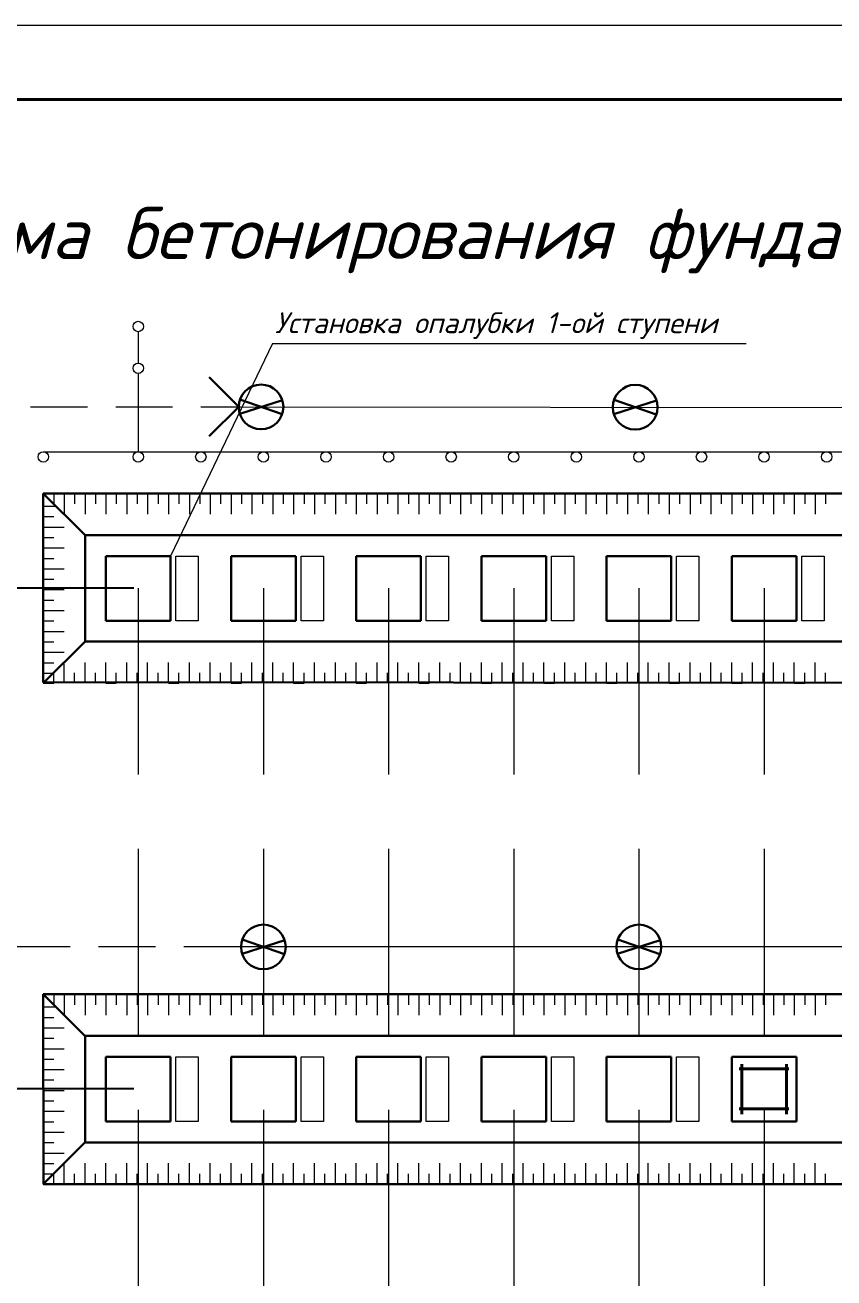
# Model space of a CAD drawing. Header units: millimetres. Extents: x 1422334 to 1587362, y 445536 to 446570.
# Drawn here: x 1585967.6 to 1586021.9, y 446485.7 to 446569.7 of the extents above; entities that cross this region are included whole.
import ezdxf

# ---------------------------------------------------------------- set-up
doc = ezdxf.new("R2010")
doc.units = ezdxf.units.MM
doc.header["$LTSCALE"] = 50
doc.linetypes.add('DASHED', pattern=[19.05, 12.7, -6.35])
doc.linetypes.add('GOST2.303 4', pattern=[7, 5, -2, 0])
doc.layers.get('0').update_dxf_attribs({"lineweight": 13})
for name, color, linetype, lineweight in [('fund transh', 7, 'Continuous', 30), ('Risunochki', 7, 'Continuous', 13), ('камаз', 7, 'Continuous', 13), ('Линии склона', 7, 'Continuous', 30), ('оси траншей размеры', 7, 'Continuous', 13), ('осноные линии', 7, 'Continuous', 13), ('Слой 0.13', 7, 'Continuous', 9)]:
    doc.layers.add(name, color=color, linetype=linetype, lineweight=lineweight)
doc.styles.get("Standard").update_dxf_attribs({"font": 'isocpeui.ttf'})
doc.dimstyles.new('200', dxfattribs={"dimtxt": 2.5, "dimasz": 2.5, "dimexe": 0.3445, "dimexo": 0.3, "dimtad": 1, "dimlfac": 500, "dimtxsty": 'Standard', "dimblk": 'OBLIQUE', "dimcen": 2.5, "dimadec": 0, "dimazin": 0, "dimtfac": 1, "dimtmove": 0, "dimatfit": 3, "dimfxl": 1, "dimarcsym": 0})

# ---------------------------------------------------------------- blocks, each defined once
blk = doc.blocks.new('_Oblique')
at = {"color": 0, "linetype": 'ByBlock', "lineweight": -2}
blk.add_line((-0.5, -0.5), (0.5, 0.5), dxfattribs=at)
blk = doc.blocks.new('*D2131')
at = {"layer": 'Defpoints', "color": 0, "ltscale": 10000, "transparency": 16777216}
for p in [(1585954.154, 446498.341), (1585975.196, 446498.341), (1585975.196, 446464.741)]:
    blk.add_point(p, dxfattribs=at)
at = {"layer": 'оси траншей размеры', "color": 0, "lineweight": -2, "ltscale": 10000, "transparency": 16777216}
for p, q in [((1585974.896, 446498.341), (1585953.81, 446498.341)), ((1585954.154, 446464.741), (1585954.154, 446498.341)), ((1585974.896, 446464.741), (1585953.81, 446464.741))]:
    blk.add_line(p, q, dxfattribs=at)
at = {"layer": 'оси траншей размеры', "color": 0, "lineweight": -2, "ltscale": 10000, "transparency": 16777216, "xscale": 2.5, "yscale": 2.5, "zscale": 2.5}
for p, rotation in [((1585954.154, 446498.341), 90), ((1585954.154, 446464.741), 270)]:
    blk.add_blockref('_Oblique', p, dxfattribs=dict(at, rotation=rotation))
at = {"layer": 'оси траншей размеры', "color": 0, "ltscale": 10000, "transparency": 16777216, "insert": (1585952.529, 446481.541), "char_height": 2, "attachment_point": 5, "rotation": 90}
blk.add_mtext('24000', dxfattribs=at)
blk = doc.blocks.new('*D2132')
at = {"layer": 'Defpoints', "color": 0, "ltscale": 10000, "transparency": 16777216}
for p in [(1585954.154, 446531.941), (1585975.196, 446531.941), (1585975.196, 446498.341)]:
    blk.add_point(p, dxfattribs=at)
at = {"layer": 'оси траншей размеры', "color": 0, "lineweight": -2, "ltscale": 10000, "transparency": 16777216}
for p, q in [((1585974.896, 446531.941), (1585953.81, 446531.941)), ((1585954.154, 446498.341), (1585954.154, 446531.941)), ((1585974.896, 446498.341), (1585953.81, 446498.341))]:
    blk.add_line(p, q, dxfattribs=at)
at = {"layer": 'оси траншей размеры', "color": 0, "lineweight": -2, "ltscale": 10000, "transparency": 16777216, "xscale": 2.5, "yscale": 2.5, "zscale": 2.5}
for p, rotation in [((1585954.154, 446531.941), 90), ((1585954.154, 446498.341), 270)]:
    blk.add_blockref('_Oblique', p, dxfattribs=dict(at, rotation=rotation))
at = {"layer": 'оси траншей размеры', "color": 0, "ltscale": 10000, "transparency": 16777216, "insert": (1585952.529, 446515.141), "char_height": 2, "attachment_point": 5, "rotation": 90}
blk.add_mtext('24000', dxfattribs=at)
blk = doc.blocks.new('*D2133')
at = {"layer": 'Defpoints', "color": 0, "ltscale": 10000, "transparency": 16777216}
for p in [(1585949.149, 446531.941), (1585975.196, 446531.941), (1585975.196, 446431.141)]:
    blk.add_point(p, dxfattribs=at)
at = {"layer": 'оси траншей размеры', "color": 0, "lineweight": -2, "ltscale": 10000, "transparency": 16777216}
for p, q in [((1585974.896, 446531.941), (1585948.805, 446531.941)), ((1585949.149, 446431.141), (1585949.149, 446531.941)), ((1585974.896, 446431.141), (1585948.805, 446431.141))]:
    blk.add_line(p, q, dxfattribs=at)
at = {"layer": 'оси траншей размеры', "color": 0, "lineweight": -2, "ltscale": 10000, "transparency": 16777216, "xscale": 2.5, "yscale": 2.5, "zscale": 2.5}
for p, rotation in [((1585949.149, 446531.941), 90), ((1585949.149, 446431.141), 270)]:
    blk.add_blockref('_Oblique', p, dxfattribs=dict(at, rotation=rotation))
at = {"layer": 'оси траншей размеры', "color": 0, "ltscale": 10000, "transparency": 16777216, "insert": (1585947.512, 446481.541), "char_height": 2, "attachment_point": 5, "rotation": 90}
blk.add_mtext('72000', dxfattribs=at)

msp = doc.modelspace()

# ---------------------------------------------------------------- linework, layer by layer
at = {"layer": 'fund transh', "ltscale": 10000}
for p, q in [((1585977.365612, 446534.088175, 8264.642599), (1585973.025612, 446534.088175, 8264.642599)), ((1585973.025612, 446534.088175, 8264.642599), (1585973.025612, 446529.748175, 8264.642599)), ((1585977.365612, 446529.748175, 8264.642599), (1585977.365612, 446534.088175, 8264.642599)), ((1585985.765612, 446534.088175, 8264.642599), (1585981.425612, 446534.088175, 8264.642599)), ((1585981.425612, 446534.088175, 8264.642599), (1585981.425612, 446529.748175, 8264.642599)), ((1585985.765612, 446529.748175, 8264.642599), (1585985.765612, 446534.088175, 8264.642599)), ((1585994.165612, 446534.088175, 8264.642599), (1585989.825612, 446534.088175, 8264.642599)), ((1585989.825612, 446534.088175, 8264.642599), (1585989.825612, 446529.748175, 8264.642599)), ((1585994.165612, 446529.748175, 8264.642599), (1585994.165612, 446534.088175, 8264.642599)), ((1586002.565612, 446534.088175, 8264.642599), (1585998.225612, 446534.088175, 8264.642599)), ((1585998.225612, 446534.088175, 8264.642599), (1585998.225612, 446529.748175, 8264.642599)), ((1586002.565612, 446529.748175, 8264.642599), (1586002.565612, 446534.088175, 8264.642599)), ((1586010.965612, 446534.088175, 8264.642599), (1586006.625612, 446534.088175, 8264.642599)), ((1586006.625612, 446534.088175, 8264.642599), (1586006.625612, 446529.748175, 8264.642599)), ((1586010.965612, 446529.748175, 8264.642599), (1586010.965612, 446534.088175, 8264.642599)), ((1586019.365612, 446534.088175, 8264.642599), (1586015.025612, 446534.088175, 8264.642599)), ((1586015.025612, 446534.088175, 8264.642599), (1586015.025612, 446529.748175, 8264.642599)), ((1586019.365612, 446529.748175, 8264.642599), (1586019.365612, 446534.088175, 8264.642599)), ((1585973.025612, 446529.748175, 8264.642599), (1585977.365612, 446529.748175, 8264.642599)), ((1585981.425612, 446529.748175, 8264.642599), (1585985.765612, 446529.748175, 8264.642599)), ((1585989.825612, 446529.748175, 8264.642599), (1585994.165612, 446529.748175, 8264.642599)), ((1585998.225612, 446529.748175, 8264.642599), (1586002.565612, 446529.748175, 8264.642599)), ((1586006.625612, 446529.748175, 8264.642599), (1586010.965612, 446529.748175, 8264.642599)), ((1586015.025612, 446529.748175, 8264.642599), (1586019.365612, 446529.748175, 8264.642599)), ((1585977.365612, 446500.488175, 8264.642599), (1585973.025612, 446500.488175, 8264.642599)), ((1585973.025612, 446500.488175, 8264.642599), (1585973.025612, 446496.148175, 8264.642599)), ((1585977.365612, 446496.148175, 8264.642599), (1585977.365612, 446500.488175, 8264.642599)), ((1585985.765612, 446500.488175, 8264.642599), (1585981.425612, 446500.488175, 8264.642599)), ((1585981.425612, 446500.488175, 8264.642599), (1585981.425612, 446496.148175, 8264.642599)), ((1585985.765612, 446496.148175, 8264.642599), (1585985.765612, 446500.488175, 8264.642599)), ((1585994.165612, 446500.488175, 8264.642599), (1585989.825612, 446500.488175, 8264.642599)), ((1585989.825612, 446500.488175, 8264.642599), (1585989.825612, 446496.148175, 8264.642599)), ((1585994.165612, 446496.148175, 8264.642599), (1585994.165612, 446500.488175, 8264.642599)), ((1586002.565612, 446500.488175, 8264.642599), (1585998.225612, 446500.488175, 8264.642599)), ((1585998.225612, 446500.488175, 8264.642599), (1585998.225612, 446496.148175, 8264.642599)), ((1586002.565612, 446496.148175, 8264.642599), (1586002.565612, 446500.488175, 8264.642599)), ((1586010.965612, 446500.488175, 8264.642599), (1586006.625612, 446500.488175, 8264.642599)), ((1586006.625612, 446500.488175, 8264.642599), (1586006.625612, 446496.148175, 8264.642599)), ((1586010.965612, 446496.148175, 8264.642599), (1586010.965612, 446500.488175, 8264.642599)), ((1586019.365612, 446500.488175, 8264.642599), (1586015.025612, 446500.488175, 8264.642599)), ((1586015.025612, 446500.488175, 8264.642599), (1586015.025612, 446496.148175, 8264.642599)), ((1586019.365612, 446496.148175, 8264.642599), (1586019.365612, 446500.488175, 8264.642599)), ((1585973.025612, 446496.148175, 8264.642599), (1585977.365612, 446496.148175, 8264.642599)), ((1585981.425612, 446496.148175, 8264.642599), (1585985.765612, 446496.148175, 8264.642599)), ((1585989.825612, 446496.148175, 8264.642599), (1585994.165612, 446496.148175, 8264.642599)), ((1585998.225612, 446496.148175, 8264.642599), (1586002.565612, 446496.148175, 8264.642599)), ((1586006.625612, 446496.148175, 8264.642599), (1586010.965612, 446496.148175, 8264.642599)), ((1586015.025612, 446496.148175, 8264.642599), (1586019.365612, 446496.148175, 8264.642599))]:
    msp.add_line(p, q, dxfattribs=at)
at = {"layer": 'fund transh', "lineweight": 40, "ltscale": 10000}
for p, q in [((1586018.865612, 446499.677957, 8264.642599), (1586015.525612, 446499.677957, 8264.642599)), ((1586015.693468, 446499.985983, 8264.642599), (1586015.693468, 446496.645983, 8264.642599)), ((1586018.697756, 446499.985983, 8264.642599), (1586018.697756, 446496.645983, 8264.642599)), ((1586018.865612, 446497.000118, 8264.642599), (1586015.525612, 446497.000118, 8264.642599))]:
    msp.add_line(p, q, dxfattribs=at)
at = {"layer": 'Risunochki', "linetype": 'DASHED', "ltscale": 0.006}
for p, q in [((1585962.262044, 446544.109715, 8264.642599), (1585982.048743, 446544.109715, 8264.642599)), ((1585982.06476, 446507.86123, 8264.642599), (1585962.262044, 446507.86123, 8264.642599))]:
    msp.add_line(p, q, dxfattribs=at)
at = {"layer": 'Risunochki', "ltscale": 10000}
for p, q in [((1585981.938076, 446544.094008, 8264.642599), (1586033.83884, 446544.052578, 8264.642599)), ((1585977.728057, 446534.088175, 8264.642599), (1585979.228057, 446534.088175, 8264.642599)), ((1585977.728057, 446529.748175, 8264.642599), (1585977.728057, 446534.088175, 8264.642599)), ((1585979.228057, 446534.088175, 8264.642599), (1585979.228057, 446529.748175, 8264.642599)), ((1585986.128057, 446534.088175, 8264.642599), (1585987.628057, 446534.088175, 8264.642599)), ((1585986.128057, 446529.748175, 8264.642599), (1585986.128057, 446534.088175, 8264.642599)), ((1585987.628057, 446534.088175, 8264.642599), (1585987.628057, 446529.748175, 8264.642599)), ((1585994.528057, 446534.088175, 8264.642599), (1585996.028057, 446534.088175, 8264.642599)), ((1585994.528057, 446529.748175, 8264.642599), (1585994.528057, 446534.088175, 8264.642599)), ((1585996.028057, 446534.088175, 8264.642599), (1585996.028057, 446529.748175, 8264.642599)), ((1586002.928057, 446534.088175, 8264.642599), (1586004.428057, 446534.088175, 8264.642599)), ((1586002.928057, 446529.748175, 8264.642599), (1586002.928057, 446534.088175, 8264.642599)), ((1586004.428057, 446534.088175, 8264.642599), (1586004.428057, 446529.748175, 8264.642599)), ((1586011.328057, 446534.088175, 8264.642599), (1586012.828057, 446534.088175, 8264.642599)), ((1586011.328057, 446529.748175, 8264.642599), (1586011.328057, 446534.088175, 8264.642599)), ((1586012.828057, 446534.088175, 8264.642599), (1586012.828057, 446529.748175, 8264.642599)), ((1586019.728057, 446534.088175, 8264.642599), (1586021.228057, 446534.088175, 8264.642599)), ((1586019.728057, 446529.748175, 8264.642599), (1586019.728057, 446534.088175, 8264.642599)), ((1586021.228057, 446534.088175, 8264.642599), (1586021.228057, 446529.748175, 8264.642599)), ((1585979.228057, 446529.748175, 8264.642599), (1585977.728057, 446529.748175, 8264.642599)), ((1585987.628057, 446529.748175, 8264.642599), (1585986.128057, 446529.748175, 8264.642599)), ((1585996.028057, 446529.748175, 8264.642599), (1585994.528057, 446529.748175, 8264.642599)), ((1586004.428057, 446529.748175, 8264.642599), (1586002.928057, 446529.748175, 8264.642599)), ((1586012.828057, 446529.748175, 8264.642599), (1586011.328057, 446529.748175, 8264.642599)), ((1586021.228057, 446529.748175, 8264.642599), (1586019.728057, 446529.748175, 8264.642599)), ((1586035.495612, 446507.86123, 8264.642599), (1585982.095612, 446507.86123, 8264.642599)), ((1585977.728057, 446500.488175, 8264.642599), (1585979.228057, 446500.488175, 8264.642599)), ((1585977.728057, 446496.148175, 8264.642599), (1585977.728057, 446500.488175, 8264.642599)), ((1585979.228057, 446500.488175, 8264.642599), (1585979.228057, 446496.148175, 8264.642599)), ((1585986.128057, 446500.488175, 8264.642599), (1585987.628057, 446500.488175, 8264.642599)), ((1585986.128057, 446496.148175, 8264.642599), (1585986.128057, 446500.488175, 8264.642599)), ((1585987.628057, 446500.488175, 8264.642599), (1585987.628057, 446496.148175, 8264.642599)), ((1585994.528057, 446500.488175, 8264.642599), (1585996.028057, 446500.488175, 8264.642599)), ((1585994.528057, 446496.148175, 8264.642599), (1585994.528057, 446500.488175, 8264.642599)), ((1585996.028057, 446500.488175, 8264.642599), (1585996.028057, 446496.148175, 8264.642599)), ((1586002.928057, 446500.488175, 8264.642599), (1586004.428057, 446500.488175, 8264.642599)), ((1586002.928057, 446496.148175, 8264.642599), (1586002.928057, 446500.488175, 8264.642599)), ((1586004.428057, 446500.488175, 8264.642599), (1586004.428057, 446496.148175, 8264.642599)), ((1586011.328057, 446500.488175, 8264.642599), (1586012.828057, 446500.488175, 8264.642599)), ((1586011.328057, 446496.148175, 8264.642599), (1586011.328057, 446500.488175, 8264.642599)), ((1586012.828057, 446500.488175, 8264.642599), (1586012.828057, 446496.148175, 8264.642599)), ((1585979.228057, 446496.148175, 8264.642599), (1585977.728057, 446496.148175, 8264.642599)), ((1585987.628057, 446496.148175, 8264.642599), (1585986.128057, 446496.148175, 8264.642599)), ((1585996.028057, 446496.148175, 8264.642599), (1585994.528057, 446496.148175, 8264.642599)), ((1586004.428057, 446496.148175, 8264.642599), (1586002.928057, 446496.148175, 8264.642599)), ((1586012.828057, 446496.148175, 8264.642599), (1586011.328057, 446496.148175, 8264.642599))]:
    msp.add_line(p, q, dxfattribs=at)
at = {"layer": 'Risunochki', "lineweight": 30, "ltscale": 10000}
for p, q in [((1585982.008939, 446543.637213, 8264.642599), (1585984.867212, 446544.548408, 8264.642599)), ((1585982.021994, 446544.587496, 8264.642599), (1585984.854157, 446543.598125, 8264.642599)), ((1586007.116499, 446543.617171, 8264.642599), (1586009.974772, 446544.528366, 8264.642599)), ((1586007.129554, 446544.567454, 8264.642599), (1586009.961717, 446543.578083, 8264.642599)), ((1585982.166476, 446507.405633, 8264.642599), (1585985.024749, 446508.316827, 8264.642599)), ((1585982.179531, 446508.355916, 8264.642599), (1585985.011693, 446507.366544, 8264.642599)), ((1586007.364691, 446507.405633, 8264.642599), (1586010.222964, 446508.316827, 8264.642599)), ((1586007.377747, 446508.355916, 8264.642599), (1586010.209909, 446507.366544, 8264.642599))]:
    msp.add_line(p, q, dxfattribs=at)
for centre in [(1585983.438075, 446544.092811, 8264.642599), (1586008.545636, 446544.072769, 8264.642599), (1585983.595612, 446507.86123, 8264.642599), (1586008.793828, 446507.86123, 8264.642599)]:
    msp.add_circle(centre, 1.5, dxfattribs=at)
at = {"layer": 'камаз', "ltscale": 10000}
for q in [(1585977.365612, 446534.088175, 8264.642599), (1586015.992211, 446548.341784, 8264.642599)]:
    msp.add_line((1585984.209473, 446548.341784, 8264.642599), q, dxfattribs=at)
at = {"layer": 'Линии склона', "ltscale": 10000}
for p, q in [((1585968.825612, 446538.288175, 8264.642599), (1585968.825612, 446525.619396, 8264.642599)), ((1585968.825612, 446538.288175, 8264.642599), (1586048.765612, 446538.288175, 8264.642599)), ((1585971.625612, 446535.488175, 8264.642599), (1585968.825612, 446538.288175, 8264.642599)), ((1585971.625612, 446535.488175, 8264.642599), (1585971.625612, 446528.348175, 8264.642599)), ((1585971.625612, 446535.488175, 8264.642599), (1586045.965612, 446535.488175, 8264.642599)), ((1585971.625612, 446528.348175, 8264.642599), (1585968.825612, 446525.548175, 8264.642599)), ((1586045.965612, 446528.348175, 8264.642599), (1585971.625612, 446528.348175, 8264.642599)), ((1586048.765612, 446525.548175, 8264.642599), (1585968.825612, 446525.619396, 8264.642599)), ((1585968.818318, 446504.688175, 8264.642599), (1585968.827667, 446491.948175, 8264.642599)), ((1585968.818318, 446504.688175, 8264.642599), (1586048.765612, 446504.688175, 8264.642599)), ((1585971.618318, 446501.888175, 8264.642599), (1585968.818318, 446504.688175, 8264.642599)), ((1585971.625612, 446501.888175, 8264.642599), (1585971.625612, 446494.748175, 8264.642599)), ((1585971.625612, 446501.888175, 8264.642599), (1586045.965612, 446501.888175, 8264.642599)), ((1585971.618318, 446494.748175, 8264.642599), (1585968.818318, 446491.948175, 8264.642599)), ((1586045.965612, 446494.748175, 8264.642599), (1585971.625612, 446494.748175, 8264.642599)), ((1586048.765612, 446491.948175, 8264.642599), (1585968.827667, 446491.948175, 8264.642599))]:
    msp.add_line(p, q, dxfattribs=at)
at = {"layer": 'оси траншей размеры', "ltscale": 10000}
for p, q in [((1585975.195612, 446549.1382, 8264.642599), (1585975.195612, 446547.0382, 8264.642599)), ((1585975.195612, 446546.3382, 8264.642599), (1585975.191421, 446541.088175, 8264.642599)), ((1585968.825612, 446541.088175, 8264.642599), (1586048.765612, 446541.088175, 8264.642599)), ((1585968.825612, 446538.288175, 8264.642599), (1585969.525612, 446538.288175, 8264.642599)), ((1585969.525612, 446538.288175, 8264.642599), (1585969.525612, 446537.588175, 8264.642599)), ((1585970.225612, 446538.288175, 8264.642599), (1585970.225612, 446536.888175, 8264.642599)), ((1585970.925612, 446538.288175, 8264.642599), (1585970.925612, 446537.588175, 8264.642599)), ((1585971.625612, 446538.288175, 8264.642599), (1585971.625612, 446536.888175, 8264.642599)), ((1585972.325612, 446538.288175, 8264.642599), (1585972.325612, 446537.588175, 8264.642599)), ((1585973.025612, 446538.288175, 8264.642599), (1585973.025612, 446536.888175, 8264.642599)), ((1585973.025612, 446538.288175, 8264.642599), (1585973.725612, 446538.288175, 8264.642599)), ((1585973.725612, 446538.288175, 8264.642599), (1585973.725612, 446537.588175, 8264.642599)), ((1585974.425612, 446538.288175, 8264.642599), (1585974.425612, 446536.888175, 8264.642599)), ((1585975.125612, 446538.288175, 8264.642599), (1585975.125612, 446537.588175, 8264.642599)), ((1585975.825612, 446538.288175, 8264.642599), (1585975.825612, 446536.888175, 8264.642599)), ((1585976.525612, 446538.288175, 8264.642599), (1585976.525612, 446537.588175, 8264.642599)), ((1585977.225612, 446538.288175, 8264.642599), (1585977.225612, 446536.888175, 8264.642599)), ((1585977.225612, 446538.288175, 8264.642599), (1585977.925612, 446538.288175, 8264.642599)), ((1585977.925612, 446538.288175, 8264.642599), (1585977.925612, 446537.588175, 8264.642599)), ((1585978.625612, 446538.288175, 8264.642599), (1585978.625612, 446536.888175, 8264.642599)), ((1585979.325612, 446538.288175, 8264.642599), (1585979.325612, 446537.588175, 8264.642599)), ((1585980.025612, 446538.288175, 8264.642599), (1585980.025612, 446536.888175, 8264.642599)), ((1585980.725612, 446538.288175, 8264.642599), (1585980.725612, 446537.588175, 8264.642599)), ((1585981.425612, 446538.288175, 8264.642599), (1585981.425612, 446536.888175, 8264.642599)), ((1585981.425612, 446538.288175, 8264.642599), (1585982.125612, 446538.288175, 8264.642599)), ((1585982.125612, 446538.288175, 8264.642599), (1585982.125612, 446537.588175, 8264.642599)), ((1585982.825612, 446538.288175, 8264.642599), (1585982.825612, 446536.888175, 8264.642599)), ((1585983.525612, 446538.288175, 8264.642599), (1585983.525612, 446537.588175, 8264.642599)), ((1585984.225612, 446538.288175, 8264.642599), (1585984.225612, 446536.888175, 8264.642599)), ((1585984.925612, 446538.288175, 8264.642599), (1585984.925612, 446537.588175, 8264.642599)), ((1585985.625612, 446538.288175, 8264.642599), (1585985.625612, 446536.888175, 8264.642599)), ((1585985.625612, 446538.288175, 8264.642599), (1585986.325612, 446538.288175, 8264.642599)), ((1585986.325612, 446538.288175, 8264.642599), (1585986.325612, 446537.588175, 8264.642599)), ((1585987.025612, 446538.288175, 8264.642599), (1585987.025612, 446536.888175, 8264.642599)), ((1585987.725612, 446538.288175, 8264.642599), (1585987.725612, 446537.588175, 8264.642599)), ((1585988.425612, 446538.288175, 8264.642599), (1585988.425612, 446536.888175, 8264.642599)), ((1585989.125612, 446538.288175, 8264.642599), (1585989.125612, 446537.588175, 8264.642599)), ((1585989.825612, 446538.288175, 8264.642599), (1585989.825612, 446536.888175, 8264.642599)), ((1585989.825612, 446538.288175, 8264.642599), (1585990.525612, 446538.288175, 8264.642599)), ((1585990.525612, 446538.288175, 8264.642599), (1585990.525612, 446537.588175, 8264.642599)), ((1585991.225612, 446538.288175, 8264.642599), (1585991.225612, 446536.888175, 8264.642599)), ((1585991.925612, 446538.288175, 8264.642599), (1585991.925612, 446537.588175, 8264.642599)), ((1585992.625612, 446538.288175, 8264.642599), (1585992.625612, 446536.888175, 8264.642599)), ((1585993.325612, 446538.288175, 8264.642599), (1585993.325612, 446537.588175, 8264.642599)), ((1585994.025612, 446538.288175, 8264.642599), (1585994.025612, 446536.888175, 8264.642599)), ((1585994.025612, 446538.288175, 8264.642599), (1585994.725612, 446538.288175, 8264.642599)), ((1585994.725612, 446538.288175, 8264.642599), (1585994.725612, 446537.588175, 8264.642599)), ((1585995.425612, 446538.288175, 8264.642599), (1585995.425612, 446536.888175, 8264.642599)), ((1585996.125612, 446538.288175, 8264.642599), (1585996.125612, 446537.588175, 8264.642599)), ((1585996.825612, 446538.288175, 8264.642599), (1585996.825612, 446536.888175, 8264.642599)), ((1585997.525612, 446538.288175, 8264.642599), (1585997.525612, 446537.588175, 8264.642599)), ((1585998.225612, 446538.288175, 8264.642599), (1585998.225612, 446536.888175, 8264.642599)), ((1585998.225612, 446538.288175, 8264.642599), (1585998.925612, 446538.288175, 8264.642599)), ((1585998.925612, 446538.288175, 8264.642599), (1585998.925612, 446537.588175, 8264.642599)), ((1585999.625612, 446538.288175, 8264.642599), (1585999.625612, 446536.888175, 8264.642599)), ((1586000.325612, 446538.288175, 8264.642599), (1586000.325612, 446537.588175, 8264.642599)), ((1586001.025612, 446538.288175, 8264.642599), (1586001.025612, 446536.888175, 8264.642599)), ((1586001.725612, 446538.288175, 8264.642599), (1586001.725612, 446537.588175, 8264.642599)), ((1586002.425612, 446538.288175, 8264.642599), (1586002.425612, 446536.888175, 8264.642599)), ((1586002.425612, 446538.288175, 8264.642599), (1586003.125612, 446538.288175, 8264.642599)), ((1586003.125612, 446538.288175, 8264.642599), (1586003.125612, 446537.588175, 8264.642599)), ((1586003.825612, 446538.288175, 8264.642599), (1586003.825612, 446536.888175, 8264.642599)), ((1586004.525612, 446538.288175, 8264.642599), (1586004.525612, 446537.588175, 8264.642599)), ((1586005.225612, 446538.288175, 8264.642599), (1586005.225612, 446536.888175, 8264.642599)), ((1586005.925612, 446538.288175, 8264.642599), (1586005.925612, 446537.588175, 8264.642599)), ((1586006.625612, 446538.288175, 8264.642599), (1586006.625612, 446536.888175, 8264.642599)), ((1586006.625612, 446538.288175, 8264.642599), (1586007.325612, 446538.288175, 8264.642599)), ((1586007.325612, 446538.288175, 8264.642599), (1586007.325612, 446537.588175, 8264.642599)), ((1586008.025612, 446538.288175, 8264.642599), (1586008.025612, 446536.888175, 8264.642599)), ((1586008.725612, 446538.288175, 8264.642599), (1586008.725612, 446537.588175, 8264.642599)), ((1586009.425612, 446538.288175, 8264.642599), (1586009.425612, 446536.888175, 8264.642599)), ((1586010.125612, 446538.288175, 8264.642599), (1586010.125612, 446537.588175, 8264.642599)), ((1586010.825612, 446538.288175, 8264.642599), (1586010.825612, 446536.888175, 8264.642599)), ((1586010.825612, 446538.288175, 8264.642599), (1586011.525612, 446538.288175, 8264.642599)), ((1586011.525612, 446538.288175, 8264.642599), (1586011.525612, 446537.588175, 8264.642599)), ((1586012.225612, 446538.288175, 8264.642599), (1586012.225612, 446536.888175, 8264.642599)), ((1586012.925612, 446538.288175, 8264.642599), (1586012.925612, 446537.588175, 8264.642599)), ((1586013.625612, 446538.288175, 8264.642599), (1586013.625612, 446536.888175, 8264.642599)), ((1586014.325612, 446538.288175, 8264.642599), (1586014.325612, 446537.588175, 8264.642599)), ((1586015.025612, 446538.288175, 8264.642599), (1586015.025612, 446536.888175, 8264.642599)), ((1586015.025612, 446538.288175, 8264.642599), (1586015.725612, 446538.288175, 8264.642599)), ((1586015.725612, 446538.288175, 8264.642599), (1586015.725612, 446537.588175, 8264.642599)), ((1586016.425612, 446538.288175, 8264.642599), (1586016.425612, 446536.888175, 8264.642599)), ((1586017.125612, 446538.288175, 8264.642599), (1586017.125612, 446537.588175, 8264.642599)), ((1586017.825612, 446538.288175, 8264.642599), (1586017.825612, 446536.888175, 8264.642599)), ((1586018.525612, 446538.288175, 8264.642599), (1586018.525612, 446537.588175, 8264.642599)), ((1586019.225612, 446538.288175, 8264.642599), (1586019.225612, 446536.888175, 8264.642599)), ((1586019.225612, 446538.288175, 8264.642599), (1586019.925612, 446538.288175, 8264.642599)), ((1586019.925612, 446538.288175, 8264.642599), (1586019.925612, 446537.588175, 8264.642599)), ((1586020.625612, 446538.288175, 8264.642599), (1586020.625612, 446536.888175, 8264.642599)), ((1586021.325612, 446538.288175, 8264.642599), (1586021.325612, 446537.588175, 8264.642599)), ((1585968.825612, 446537.434283, 8264.642599), (1585969.679505, 446537.434283, 8264.642599)), ((1585968.825612, 446536.734283, 8264.642599), (1585969.525612, 446536.734283, 8264.642599)), ((1585968.825612, 446536.034283, 8264.642599), (1585970.225612, 446536.034283, 8264.642599)), ((1585968.825612, 446535.334283, 8264.642599), (1585969.525612, 446535.334283, 8264.642599)), ((1585968.825612, 446534.634283, 8264.642599), (1585970.225612, 446534.634283, 8264.642599)), ((1585968.825612, 446533.934283, 8264.642599), (1585969.525612, 446533.934283, 8264.642599)), ((1585968.825612, 446533.234283, 8264.642599), (1585970.225612, 446533.234283, 8264.642599)), ((1585968.825612, 446533.234283, 8264.642599), (1585968.825612, 446532.534283, 8264.642599)), ((1585968.825612, 446532.534283, 8264.642599), (1585969.525612, 446532.534283, 8264.642599)), ((1585968.825612, 446531.834283, 8264.642599), (1585970.225612, 446531.834283, 8264.642599)), ((1585968.825612, 446531.134283, 8264.642599), (1585969.525612, 446531.134283, 8264.642599)), ((1585968.825612, 446530.434283, 8264.642599), (1585970.225612, 446530.434283, 8264.642599)), ((1585968.825612, 446529.734283, 8264.642599), (1585969.525612, 446529.734283, 8264.642599)), ((1585968.825612, 446529.034283, 8264.642599), (1585970.225612, 446529.034283, 8264.642599)), ((1585968.825612, 446529.034283, 8264.642599), (1585968.825612, 446528.334283, 8264.642599)), ((1585968.825612, 446528.334283, 8264.642599), (1585969.525612, 446528.334283, 8264.642599)), ((1585968.825612, 446527.634283, 8264.642599), (1585970.225612, 446527.634283, 8264.642599)), ((1585968.825612, 446526.934283, 8264.642599), (1585969.525612, 446526.934283, 8264.642599)), ((1585970.225612, 446525.548175, 8264.642599), (1585970.225612, 446526.948175, 8264.642599)), ((1585971.625612, 446525.548175, 8264.642599), (1585971.625612, 446526.948175, 8264.642599)), ((1585973.025612, 446525.548175, 8264.642599), (1585973.025612, 446526.948175, 8264.642599)), ((1585974.425612, 446525.548175, 8264.642599), (1585974.425612, 446526.948175, 8264.642599)), ((1585975.825612, 446525.548175, 8264.642599), (1585975.825612, 446526.948175, 8264.642599)), ((1585977.225612, 446525.548175, 8264.642599), (1585977.225612, 446526.948175, 8264.642599)), ((1585978.625612, 446525.548175, 8264.642599), (1585978.625612, 446526.948175, 8264.642599)), ((1585980.025612, 446525.548175, 8264.642599), (1585980.025612, 446526.948175, 8264.642599)), ((1585981.425612, 446525.548175, 8264.642599), (1585981.425612, 446526.948175, 8264.642599)), ((1585982.825612, 446525.548175, 8264.642599), (1585982.825612, 446526.948175, 8264.642599)), ((1585984.225612, 446525.548175, 8264.642599), (1585984.225612, 446526.948175, 8264.642599)), ((1585985.625612, 446525.548175, 8264.642599), (1585985.625612, 446526.948175, 8264.642599)), ((1585987.025612, 446525.548175, 8264.642599), (1585987.025612, 446526.948175, 8264.642599)), ((1585988.425612, 446525.548175, 8264.642599), (1585988.425612, 446526.948175, 8264.642599)), ((1585989.825612, 446525.548175, 8264.642599), (1585989.825612, 446526.948175, 8264.642599)), ((1585991.225612, 446525.548175, 8264.642599), (1585991.225612, 446526.948175, 8264.642599)), ((1585992.625612, 446525.548175, 8264.642599), (1585992.625612, 446526.948175, 8264.642599)), ((1585994.025612, 446525.548175, 8264.642599), (1585994.025612, 446526.948175, 8264.642599)), ((1585995.425612, 446525.548175, 8264.642599), (1585995.425612, 446526.948175, 8264.642599)), ((1585996.825612, 446525.548175, 8264.642599), (1585996.825612, 446526.948175, 8264.642599)), ((1585998.225612, 446525.548175, 8264.642599), (1585998.225612, 446526.948175, 8264.642599)), ((1585999.625612, 446525.548175, 8264.642599), (1585999.625612, 446526.948175, 8264.642599)), ((1586001.025612, 446525.548175, 8264.642599), (1586001.025612, 446526.948175, 8264.642599)), ((1586002.425612, 446525.548175, 8264.642599), (1586002.425612, 446526.948175, 8264.642599)), ((1586003.825612, 446525.548175, 8264.642599), (1586003.825612, 446526.948175, 8264.642599)), ((1586005.225612, 446525.548175, 8264.642599), (1586005.225612, 446526.948175, 8264.642599)), ((1586006.625612, 446525.548175, 8264.642599), (1586006.625612, 446526.948175, 8264.642599)), ((1586008.025612, 446525.548175, 8264.642599), (1586008.025612, 446526.948175, 8264.642599)), ((1586009.425612, 446525.548175, 8264.642599), (1586009.425612, 446526.948175, 8264.642599)), ((1586010.825612, 446525.548175, 8264.642599), (1586010.825612, 446526.948175, 8264.642599)), ((1586012.225612, 446525.548175, 8264.642599), (1586012.225612, 446526.948175, 8264.642599)), ((1586013.625612, 446525.548175, 8264.642599), (1586013.625612, 446526.948175, 8264.642599)), ((1586015.025612, 446525.548175, 8264.642599), (1586015.025612, 446526.948175, 8264.642599)), ((1586016.425612, 446525.548175, 8264.642599), (1586016.425612, 446526.948175, 8264.642599)), ((1586017.825612, 446525.548175, 8264.642599), (1586017.825612, 446526.948175, 8264.642599)), ((1586019.225612, 446525.548175, 8264.642599), (1586019.225612, 446526.948175, 8264.642599)), ((1586020.625612, 446525.548175, 8264.642599), (1586020.625612, 446526.948175, 8264.642599)), ((1585968.825612, 446526.234283, 8264.642599), (1585969.511719, 446526.234283, 8264.642599)), ((1585968.825612, 446525.548175, 8264.642599), (1585969.525612, 446525.548175, 8264.642599)), ((1585969.525612, 446525.548175, 8264.642599), (1585969.525612, 446526.248175, 8264.642599)), ((1585970.925612, 446525.548175, 8264.642599), (1585970.925612, 446526.248175, 8264.642599)), ((1585972.325612, 446525.548175, 8264.642599), (1585972.325612, 446526.248175, 8264.642599)), ((1585973.025612, 446525.548175, 8264.642599), (1585973.725612, 446525.548175, 8264.642599)), ((1585973.725612, 446525.548175, 8264.642599), (1585973.725612, 446526.248175, 8264.642599)), ((1585975.125612, 446525.548175, 8264.642599), (1585975.125612, 446526.248175, 8264.642599)), ((1585976.525612, 446525.548175, 8264.642599), (1585976.525612, 446526.248175, 8264.642599)), ((1585977.225612, 446525.548175, 8264.642599), (1585977.925612, 446525.548175, 8264.642599)), ((1585977.925612, 446525.548175, 8264.642599), (1585977.925612, 446526.248175, 8264.642599)), ((1585979.325612, 446525.548175, 8264.642599), (1585979.325612, 446526.248175, 8264.642599)), ((1585980.725612, 446525.548175, 8264.642599), (1585980.725612, 446526.248175, 8264.642599)), ((1585981.425612, 446525.548175, 8264.642599), (1585982.125612, 446525.548175, 8264.642599)), ((1585982.125612, 446525.548175, 8264.642599), (1585982.125612, 446526.248175, 8264.642599)), ((1585983.525612, 446525.548175, 8264.642599), (1585983.525612, 446526.248175, 8264.642599)), ((1585984.925612, 446525.548175, 8264.642599), (1585984.925612, 446526.248175, 8264.642599)), ((1585985.625612, 446525.548175, 8264.642599), (1585986.325612, 446525.548175, 8264.642599)), ((1585986.325612, 446525.548175, 8264.642599), (1585986.325612, 446526.248175, 8264.642599)), ((1585987.725612, 446525.548175, 8264.642599), (1585987.725612, 446526.248175, 8264.642599)), ((1585989.125612, 446525.548175, 8264.642599), (1585989.125612, 446526.248175, 8264.642599)), ((1585989.825612, 446525.548175, 8264.642599), (1585990.525612, 446525.548175, 8264.642599)), ((1585990.525612, 446525.548175, 8264.642599), (1585990.525612, 446526.248175, 8264.642599)), ((1585991.925612, 446525.548175, 8264.642599), (1585991.925612, 446526.248175, 8264.642599)), ((1585993.325612, 446525.548175, 8264.642599), (1585993.325612, 446526.248175, 8264.642599)), ((1585994.025612, 446525.548175, 8264.642599), (1585994.725612, 446525.548175, 8264.642599)), ((1585994.725612, 446525.548175, 8264.642599), (1585994.725612, 446526.248175, 8264.642599)), ((1585996.125612, 446525.548175, 8264.642599), (1585996.125612, 446526.248175, 8264.642599)), ((1585997.525612, 446525.548175, 8264.642599), (1585997.525612, 446526.248175, 8264.642599)), ((1585998.225612, 446525.548175, 8264.642599), (1585998.925612, 446525.548175, 8264.642599)), ((1585998.925612, 446525.548175, 8264.642599), (1585998.925612, 446526.248175, 8264.642599)), ((1586000.325612, 446525.548175, 8264.642599), (1586000.325612, 446526.248175, 8264.642599)), ((1586001.725612, 446525.548175, 8264.642599), (1586001.725612, 446526.248175, 8264.642599)), ((1586002.425612, 446525.548175, 8264.642599), (1586003.125612, 446525.548175, 8264.642599)), ((1586003.125612, 446525.548175, 8264.642599), (1586003.125612, 446526.248175, 8264.642599)), ((1586004.525612, 446525.548175, 8264.642599), (1586004.525612, 446526.248175, 8264.642599)), ((1586005.925612, 446525.548175, 8264.642599), (1586005.925612, 446526.248175, 8264.642599)), ((1586006.625612, 446525.548175, 8264.642599), (1586007.325612, 446525.548175, 8264.642599)), ((1586007.325612, 446525.548175, 8264.642599), (1586007.325612, 446526.248175, 8264.642599)), ((1586008.725612, 446525.548175, 8264.642599), (1586008.725612, 446526.248175, 8264.642599)), ((1586010.125612, 446525.548175, 8264.642599), (1586010.125612, 446526.248175, 8264.642599)), ((1586010.825612, 446525.548175, 8264.642599), (1586011.525612, 446525.548175, 8264.642599)), ((1586011.525612, 446525.548175, 8264.642599), (1586011.525612, 446526.248175, 8264.642599)), ((1586012.925612, 446525.548175, 8264.642599), (1586012.925612, 446526.248175, 8264.642599)), ((1586014.325612, 446525.548175, 8264.642599), (1586014.325612, 446526.248175, 8264.642599)), ((1586015.025612, 446525.548175, 8264.642599), (1586015.725612, 446525.548175, 8264.642599)), ((1586015.725612, 446525.548175, 8264.642599), (1586015.725612, 446526.248175, 8264.642599)), ((1586017.125612, 446525.548175, 8264.642599), (1586017.125612, 446526.248175, 8264.642599)), ((1586018.525612, 446525.548175, 8264.642599), (1586018.525612, 446526.248175, 8264.642599)), ((1586019.225612, 446525.548175, 8264.642599), (1586019.925612, 446525.548175, 8264.642599)), ((1586019.925612, 446525.548175, 8264.642599), (1586019.925612, 446526.248175, 8264.642599)), ((1586021.325612, 446525.548175, 8264.642599), (1586021.325612, 446526.248175, 8264.642599)), ((1585968.825612, 446504.688175, 8264.642599), (1585969.525612, 446504.688175, 8264.642599)), ((1585969.525612, 446504.688175, 8264.642599), (1585969.525612, 446503.988175, 8264.642599)), ((1585970.225612, 446504.688175, 8264.642599), (1585970.225612, 446503.288175, 8264.642599)), ((1585970.925612, 446504.688175, 8264.642599), (1585970.925612, 446503.988175, 8264.642599)), ((1585971.625612, 446504.688175, 8264.642599), (1585971.625612, 446503.288175, 8264.642599)), ((1585972.325612, 446504.688175, 8264.642599), (1585972.325612, 446503.988175, 8264.642599)), ((1585973.025612, 446504.688175, 8264.642599), (1585973.025612, 446503.288175, 8264.642599)), ((1585973.025612, 446504.688175, 8264.642599), (1585973.725612, 446504.688175, 8264.642599)), ((1585973.725612, 446504.688175, 8264.642599), (1585973.725612, 446503.988175, 8264.642599)), ((1585974.425612, 446504.688175, 8264.642599), (1585974.425612, 446503.288175, 8264.642599)), ((1585975.125612, 446504.688175, 8264.642599), (1585975.125612, 446503.988175, 8264.642599)), ((1585975.825612, 446504.688175, 8264.642599), (1585975.825612, 446503.288175, 8264.642599)), ((1585976.525612, 446504.688175, 8264.642599), (1585976.525612, 446503.988175, 8264.642599)), ((1585977.225612, 446504.688175, 8264.642599), (1585977.225612, 446503.288175, 8264.642599)), ((1585977.225612, 446504.688175, 8264.642599), (1585977.925612, 446504.688175, 8264.642599)), ((1585977.925612, 446504.688175, 8264.642599), (1585977.925612, 446503.988175, 8264.642599)), ((1585978.625612, 446504.688175, 8264.642599), (1585978.625612, 446503.288175, 8264.642599)), ((1585979.325612, 446504.688175, 8264.642599), (1585979.325612, 446503.988175, 8264.642599)), ((1585980.025612, 446504.688175, 8264.642599), (1585980.025612, 446503.288175, 8264.642599)), ((1585980.725612, 446504.688175, 8264.642599), (1585980.725612, 446503.988175, 8264.642599)), ((1585981.425612, 446504.688175, 8264.642599), (1585981.425612, 446503.288175, 8264.642599)), ((1585981.425612, 446504.688175, 8264.642599), (1585982.125612, 446504.688175, 8264.642599)), ((1585982.125612, 446504.688175, 8264.642599), (1585982.125612, 446503.988175, 8264.642599)), ((1585982.825612, 446504.688175, 8264.642599), (1585982.825612, 446503.288175, 8264.642599)), ((1585983.525612, 446504.688175, 8264.642599), (1585983.525612, 446503.988175, 8264.642599)), ((1585984.225612, 446504.688175, 8264.642599), (1585984.225612, 446503.288175, 8264.642599)), ((1585984.925612, 446504.688175, 8264.642599), (1585984.925612, 446503.988175, 8264.642599)), ((1585985.625612, 446504.688175, 8264.642599), (1585985.625612, 446503.288175, 8264.642599)), ((1585985.625612, 446504.688175, 8264.642599), (1585986.325612, 446504.688175, 8264.642599)), ((1585986.325612, 446504.688175, 8264.642599), (1585986.325612, 446503.988175, 8264.642599)), ((1585987.025612, 446504.688175, 8264.642599), (1585987.025612, 446503.288175, 8264.642599)), ((1585987.725612, 446504.688175, 8264.642599), (1585987.725612, 446503.988175, 8264.642599)), ((1585988.425612, 446504.688175, 8264.642599), (1585988.425612, 446503.288175, 8264.642599)), ((1585989.125612, 446504.688175, 8264.642599), (1585989.125612, 446503.988175, 8264.642599)), ((1585989.825612, 446504.688175, 8264.642599), (1585989.825612, 446503.288175, 8264.642599)), ((1585989.825612, 446504.688175, 8264.642599), (1585990.525612, 446504.688175, 8264.642599)), ((1585990.525612, 446504.688175, 8264.642599), (1585990.525612, 446503.988175, 8264.642599)), ((1585991.225612, 446504.688175, 8264.642599), (1585991.225612, 446503.288175, 8264.642599)), ((1585991.925612, 446504.688175, 8264.642599), (1585991.925612, 446503.988175, 8264.642599)), ((1585992.625612, 446504.688175, 8264.642599), (1585992.625612, 446503.288175, 8264.642599)), ((1585993.325612, 446504.688175, 8264.642599), (1585993.325612, 446503.988175, 8264.642599)), ((1585994.025612, 446504.688175, 8264.642599), (1585994.025612, 446503.288175, 8264.642599)), ((1585994.025612, 446504.688175, 8264.642599), (1585994.725612, 446504.688175, 8264.642599)), ((1585994.725612, 446504.688175, 8264.642599), (1585994.725612, 446503.988175, 8264.642599)), ((1585995.425612, 446504.688175, 8264.642599), (1585995.425612, 446503.288175, 8264.642599)), ((1585996.125612, 446504.688175, 8264.642599), (1585996.125612, 446503.988175, 8264.642599)), ((1585996.825612, 446504.688175, 8264.642599), (1585996.825612, 446503.288175, 8264.642599)), ((1585997.525612, 446504.688175, 8264.642599), (1585997.525612, 446503.988175, 8264.642599)), ((1585998.225612, 446504.688175, 8264.642599), (1585998.225612, 446503.288175, 8264.642599)), ((1585998.225612, 446504.688175, 8264.642599), (1585998.925612, 446504.688175, 8264.642599)), ((1585998.925612, 446504.688175, 8264.642599), (1585998.925612, 446503.988175, 8264.642599)), ((1585999.625612, 446504.688175, 8264.642599), (1585999.625612, 446503.288175, 8264.642599)), ((1586000.325612, 446504.688175, 8264.642599), (1586000.325612, 446503.988175, 8264.642599)), ((1586001.025612, 446504.688175, 8264.642599), (1586001.025612, 446503.288175, 8264.642599)), ((1586001.725612, 446504.688175, 8264.642599), (1586001.725612, 446503.988175, 8264.642599)), ((1586002.425612, 446504.688175, 8264.642599), (1586002.425612, 446503.288175, 8264.642599)), ((1586002.425612, 446504.688175, 8264.642599), (1586003.125612, 446504.688175, 8264.642599)), ((1586003.125612, 446504.688175, 8264.642599), (1586003.125612, 446503.988175, 8264.642599)), ((1586003.825612, 446504.688175, 8264.642599), (1586003.825612, 446503.288175, 8264.642599)), ((1586004.525612, 446504.688175, 8264.642599), (1586004.525612, 446503.988175, 8264.642599)), ((1586005.225612, 446504.688175, 8264.642599), (1586005.225612, 446503.288175, 8264.642599)), ((1586005.925612, 446504.688175, 8264.642599), (1586005.925612, 446503.988175, 8264.642599)), ((1586006.625612, 446504.688175, 8264.642599), (1586006.625612, 446503.288175, 8264.642599)), ((1586006.625612, 446504.688175, 8264.642599), (1586007.325612, 446504.688175, 8264.642599)), ((1586007.325612, 446504.688175, 8264.642599), (1586007.325612, 446503.988175, 8264.642599)), ((1586008.025612, 446504.688175, 8264.642599), (1586008.025612, 446503.288175, 8264.642599)), ((1586008.725612, 446504.688175, 8264.642599), (1586008.725612, 446503.988175, 8264.642599)), ((1586009.425612, 446504.688175, 8264.642599), (1586009.425612, 446503.288175, 8264.642599)), ((1586010.125612, 446504.688175, 8264.642599), (1586010.125612, 446503.988175, 8264.642599)), ((1586010.825612, 446504.688175, 8264.642599), (1586010.825612, 446503.288175, 8264.642599)), ((1586010.825612, 446504.688175, 8264.642599), (1586011.525612, 446504.688175, 8264.642599)), ((1586011.525612, 446504.688175, 8264.642599), (1586011.525612, 446503.988175, 8264.642599)), ((1586012.225612, 446504.688175, 8264.642599), (1586012.225612, 446503.288175, 8264.642599)), ((1586012.925612, 446504.688175, 8264.642599), (1586012.925612, 446503.988175, 8264.642599)), ((1586013.625612, 446504.688175, 8264.642599), (1586013.625612, 446503.288175, 8264.642599)), ((1586014.325612, 446504.688175, 8264.642599), (1586014.325612, 446503.988175, 8264.642599)), ((1586015.025612, 446504.688175, 8264.642599), (1586015.025612, 446503.288175, 8264.642599)), ((1586015.025612, 446504.688175, 8264.642599), (1586015.725612, 446504.688175, 8264.642599)), ((1586015.725612, 446504.688175, 8264.642599), (1586015.725612, 446503.988175, 8264.642599)), ((1586016.425612, 446504.688175, 8264.642599), (1586016.425612, 446503.288175, 8264.642599)), ((1586017.125612, 446504.688175, 8264.642599), (1586017.125612, 446503.988175, 8264.642599)), ((1586017.825612, 446504.688175, 8264.642599), (1586017.825612, 446503.288175, 8264.642599)), ((1586018.525612, 446504.688175, 8264.642599), (1586018.525612, 446503.988175, 8264.642599)), ((1586019.225612, 446504.688175, 8264.642599), (1586019.225612, 446503.288175, 8264.642599)), ((1586019.225612, 446504.688175, 8264.642599), (1586019.925612, 446504.688175, 8264.642599)), ((1586019.925612, 446504.688175, 8264.642599), (1586019.925612, 446503.988175, 8264.642599)), ((1586020.625612, 446504.688175, 8264.642599), (1586020.625612, 446503.288175, 8264.642599)), ((1586021.325612, 446504.688175, 8264.642599), (1586021.325612, 446503.988175, 8264.642599)), ((1585968.825612, 446503.834283, 8264.642599), (1585969.679505, 446503.834283, 8264.642599)), ((1585968.825612, 446503.134283, 8264.642599), (1585969.525612, 446503.134283, 8264.642599)), ((1585968.825612, 446502.434283, 8264.642599), (1585970.225612, 446502.434283, 8264.642599)), ((1585968.825612, 446501.734283, 8264.642599), (1585969.525612, 446501.734283, 8264.642599)), ((1585968.825612, 446501.034283, 8264.642599), (1585970.225612, 446501.034283, 8264.642599)), ((1585968.825612, 446500.334283, 8264.642599), (1585969.525612, 446500.334283, 8264.642599)), ((1585968.825612, 446499.634283, 8264.642599), (1585970.225612, 446499.634283, 8264.642599)), ((1585968.825612, 446499.634283, 8264.642599), (1585968.825612, 446498.934283, 8264.642599)), ((1585968.825612, 446498.934283, 8264.642599), (1585969.525612, 446498.934283, 8264.642599)), ((1585968.825612, 446498.234283, 8264.642599), (1585970.225612, 446498.234283, 8264.642599)), ((1585968.825612, 446497.534283, 8264.642599), (1585969.525612, 446497.534283, 8264.642599)), ((1585968.825612, 446496.834283, 8264.642599), (1585970.225612, 446496.834283, 8264.642599)), ((1585968.825612, 446496.134283, 8264.642599), (1585969.525612, 446496.134283, 8264.642599)), ((1585968.825612, 446495.434283, 8264.642599), (1585970.225612, 446495.434283, 8264.642599)), ((1585968.825612, 446495.434283, 8264.642599), (1585968.825612, 446494.734283, 8264.642599)), ((1585968.825612, 446494.734283, 8264.642599), (1585969.525612, 446494.734283, 8264.642599)), ((1585968.825612, 446494.034283, 8264.642599), (1585970.225612, 446494.034283, 8264.642599)), ((1585968.825612, 446493.334283, 8264.642599), (1585969.525612, 446493.334283, 8264.642599)), ((1585970.225612, 446491.948175, 8264.642599), (1585970.225612, 446493.348175, 8264.642599)), ((1585971.625612, 446491.948175, 8264.642599), (1585971.625612, 446493.348175, 8264.642599)), ((1585973.025612, 446491.948175, 8264.642599), (1585973.025612, 446493.348175, 8264.642599)), ((1585974.425612, 446491.948175, 8264.642599), (1585974.425612, 446493.348175, 8264.642599)), ((1585975.825612, 446491.948175, 8264.642599), (1585975.825612, 446493.348175, 8264.642599)), ((1585977.225612, 446491.948175, 8264.642599), (1585977.225612, 446493.348175, 8264.642599)), ((1585978.625612, 446491.948175, 8264.642599), (1585978.625612, 446493.348175, 8264.642599)), ((1585980.025612, 446491.948175, 8264.642599), (1585980.025612, 446493.348175, 8264.642599)), ((1585981.425612, 446491.948175, 8264.642599), (1585981.425612, 446493.348175, 8264.642599)), ((1585982.825612, 446491.948175, 8264.642599), (1585982.825612, 446493.348175, 8264.642599)), ((1585984.225612, 446491.948175, 8264.642599), (1585984.225612, 446493.348175, 8264.642599)), ((1585985.625612, 446491.948175, 8264.642599), (1585985.625612, 446493.348175, 8264.642599)), ((1585987.025612, 446491.948175, 8264.642599), (1585987.025612, 446493.348175, 8264.642599)), ((1585988.425612, 446491.948175, 8264.642599), (1585988.425612, 446493.348175, 8264.642599)), ((1585989.825612, 446491.948175, 8264.642599), (1585989.825612, 446493.348175, 8264.642599)), ((1585991.225612, 446491.948175, 8264.642599), (1585991.225612, 446493.348175, 8264.642599)), ((1585992.625612, 446491.948175, 8264.642599), (1585992.625612, 446493.348175, 8264.642599)), ((1585994.025612, 446491.948175, 8264.642599), (1585994.025612, 446493.348175, 8264.642599)), ((1585995.425612, 446491.948175, 8264.642599), (1585995.425612, 446493.348175, 8264.642599)), ((1585996.825612, 446491.948175, 8264.642599), (1585996.825612, 446493.348175, 8264.642599)), ((1585998.225612, 446491.948175, 8264.642599), (1585998.225612, 446493.348175, 8264.642599)), ((1585999.625612, 446491.948175, 8264.642599), (1585999.625612, 446493.348175, 8264.642599)), ((1586001.025612, 446491.948175, 8264.642599), (1586001.025612, 446493.348175, 8264.642599)), ((1586002.425612, 446491.948175, 8264.642599), (1586002.425612, 446493.348175, 8264.642599)), ((1586003.825612, 446491.948175, 8264.642599), (1586003.825612, 446493.348175, 8264.642599)), ((1586005.225612, 446491.948175, 8264.642599), (1586005.225612, 446493.348175, 8264.642599)), ((1586006.625612, 446491.948175, 8264.642599), (1586006.625612, 446493.348175, 8264.642599)), ((1586008.025612, 446491.948175, 8264.642599), (1586008.025612, 446493.348175, 8264.642599)), ((1586009.425612, 446491.948175, 8264.642599), (1586009.425612, 446493.348175, 8264.642599)), ((1586010.825612, 446491.948175, 8264.642599), (1586010.825612, 446493.348175, 8264.642599)), ((1586012.225612, 446491.948175, 8264.642599), (1586012.225612, 446493.348175, 8264.642599)), ((1586013.625612, 446491.948175, 8264.642599), (1586013.625612, 446493.348175, 8264.642599)), ((1586015.025612, 446491.948175, 8264.642599), (1586015.025612, 446493.348175, 8264.642599)), ((1586016.425612, 446491.948175, 8264.642599), (1586016.425612, 446493.348175, 8264.642599)), ((1586017.825612, 446491.948175, 8264.642599), (1586017.825612, 446493.348175, 8264.642599)), ((1586019.225612, 446491.948175, 8264.642599), (1586019.225612, 446493.348175, 8264.642599)), ((1586020.625612, 446491.948175, 8264.642599), (1586020.625612, 446493.348175, 8264.642599)), ((1585968.825612, 446492.634283, 8264.642599), (1585969.511719, 446492.634283, 8264.642599)), ((1585968.825612, 446491.948175, 8264.642599), (1585969.525612, 446491.948175, 8264.642599)), ((1585969.525612, 446491.948175, 8264.642599), (1585969.525612, 446492.648175, 8264.642599)), ((1585970.925612, 446491.948175, 8264.642599), (1585970.925612, 446492.648175, 8264.642599)), ((1585972.325612, 446491.948175, 8264.642599), (1585972.325612, 446492.648175, 8264.642599)), ((1585973.025612, 446491.948175, 8264.642599), (1585973.725612, 446491.948175, 8264.642599)), ((1585973.725612, 446491.948175, 8264.642599), (1585973.725612, 446492.648175, 8264.642599)), ((1585975.125612, 446491.948175, 8264.642599), (1585975.125612, 446492.648175, 8264.642599)), ((1585976.525612, 446491.948175, 8264.642599), (1585976.525612, 446492.648175, 8264.642599)), ((1585977.225612, 446491.948175, 8264.642599), (1585977.925612, 446491.948175, 8264.642599)), ((1585977.925612, 446491.948175, 8264.642599), (1585977.925612, 446492.648175, 8264.642599)), ((1585979.325612, 446491.948175, 8264.642599), (1585979.325612, 446492.648175, 8264.642599)), ((1585980.725612, 446491.948175, 8264.642599), (1585980.725612, 446492.648175, 8264.642599)), ((1585981.425612, 446491.948175, 8264.642599), (1585982.125612, 446491.948175, 8264.642599)), ((1585982.125612, 446491.948175, 8264.642599), (1585982.125612, 446492.648175, 8264.642599)), ((1585983.525612, 446491.948175, 8264.642599), (1585983.525612, 446492.648175, 8264.642599)), ((1585984.925612, 446491.948175, 8264.642599), (1585984.925612, 446492.648175, 8264.642599)), ((1585985.625612, 446491.948175, 8264.642599), (1585986.325612, 446491.948175, 8264.642599)), ((1585986.325612, 446491.948175, 8264.642599), (1585986.325612, 446492.648175, 8264.642599)), ((1585987.725612, 446491.948175, 8264.642599), (1585987.725612, 446492.648175, 8264.642599)), ((1585989.125612, 446491.948175, 8264.642599), (1585989.125612, 446492.648175, 8264.642599)), ((1585989.825612, 446491.948175, 8264.642599), (1585990.525612, 446491.948175, 8264.642599)), ((1585990.525612, 446491.948175, 8264.642599), (1585990.525612, 446492.648175, 8264.642599)), ((1585991.925612, 446491.948175, 8264.642599), (1585991.925612, 446492.648175, 8264.642599)), ((1585993.325612, 446491.948175, 8264.642599), (1585993.325612, 446492.648175, 8264.642599)), ((1585994.025612, 446491.948175, 8264.642599), (1585994.725612, 446491.948175, 8264.642599)), ((1585994.725612, 446491.948175, 8264.642599), (1585994.725612, 446492.648175, 8264.642599)), ((1585996.125612, 446491.948175, 8264.642599), (1585996.125612, 446492.648175, 8264.642599)), ((1585997.525612, 446491.948175, 8264.642599), (1585997.525612, 446492.648175, 8264.642599)), ((1585998.225612, 446491.948175, 8264.642599), (1585998.925612, 446491.948175, 8264.642599)), ((1585998.925612, 446491.948175, 8264.642599), (1585998.925612, 446492.648175, 8264.642599)), ((1586000.325612, 446491.948175, 8264.642599), (1586000.325612, 446492.648175, 8264.642599)), ((1586001.725612, 446491.948175, 8264.642599), (1586001.725612, 446492.648175, 8264.642599)), ((1586002.425612, 446491.948175, 8264.642599), (1586003.125612, 446491.948175, 8264.642599)), ((1586003.125612, 446491.948175, 8264.642599), (1586003.125612, 446492.648175, 8264.642599)), ((1586004.525612, 446491.948175, 8264.642599), (1586004.525612, 446492.648175, 8264.642599)), ((1586005.925612, 446491.948175, 8264.642599), (1586005.925612, 446492.648175, 8264.642599)), ((1586006.625612, 446491.948175, 8264.642599), (1586007.325612, 446491.948175, 8264.642599)), ((1586007.325612, 446491.948175, 8264.642599), (1586007.325612, 446492.648175, 8264.642599)), ((1586008.725612, 446491.948175, 8264.642599), (1586008.725612, 446492.648175, 8264.642599)), ((1586010.125612, 446491.948175, 8264.642599), (1586010.125612, 446492.648175, 8264.642599)), ((1586010.825612, 446491.948175, 8264.642599), (1586011.525612, 446491.948175, 8264.642599)), ((1586011.525612, 446491.948175, 8264.642599), (1586011.525612, 446492.648175, 8264.642599)), ((1586012.925612, 446491.948175, 8264.642599), (1586012.925612, 446492.648175, 8264.642599)), ((1586014.325612, 446491.948175, 8264.642599), (1586014.325612, 446492.648175, 8264.642599)), ((1586015.025612, 446491.948175, 8264.642599), (1586015.725612, 446491.948175, 8264.642599)), ((1586015.725612, 446491.948175, 8264.642599), (1586015.725612, 446492.648175, 8264.642599)), ((1586017.125612, 446491.948175, 8264.642599), (1586017.125612, 446492.648175, 8264.642599)), ((1586018.525612, 446491.948175, 8264.642599), (1586018.525612, 446492.648175, 8264.642599)), ((1586019.225612, 446491.948175, 8264.642599), (1586019.925612, 446491.948175, 8264.642599)), ((1586019.925612, 446491.948175, 8264.642599), (1586019.925612, 446492.648175, 8264.642599)), ((1586021.325612, 446491.948175, 8264.642599), (1586021.325612, 446492.648175, 8264.642599))]:
    msp.add_line(p, q, dxfattribs=at)
at = {"layer": 'оси траншей размеры', "linetype": 'GOST2.303 4', "ltscale": 0.05}
for p, q in [((1585975.195612, 446531.94123, 8264.642599), (1585975.195612, 446431.14123, 8264.642599)), ((1585983.595612, 446531.94123, 8264.642599), (1585983.595612, 446410.071933, 8264.642599)), ((1585991.995612, 446531.94123, 8264.642599), (1585991.995612, 446410.071933, 8264.642599)), ((1586000.395612, 446531.94123, 8264.642599), (1586000.395612, 446410.071933, 8264.642599)), ((1586008.795612, 446531.94123, 8264.642599), (1586008.795612, 446410.071933, 8264.642599)), ((1586017.195612, 446531.94123, 8264.642599), (1586017.195612, 446410.071933, 8264.642599))]:
    msp.add_line(p, q, dxfattribs=at)
at = {"layer": 'оси траншей размеры', "ltscale": 10000}
for centre in [(1585975.195612, 446549.4882, 8264.642599), (1585975.195612, 446546.6882, 8264.642599), (1585968.825612, 446540.7382, 8264.642599), (1585975.195612, 446540.7382, 8264.642599), (1585979.395612, 446540.738186, 8264.642599), (1585983.595612, 446540.7382, 8264.642599), (1585987.795612, 446540.738186, 8264.642599), (1585991.995612, 446540.7382, 8264.642599), (1585996.195612, 446540.738186, 8264.642599), (1586000.395612, 446540.7382, 8264.642599), (1586004.595612, 446540.738186, 8264.642599), (1586008.795612, 446540.7382, 8264.642599), (1586012.995612, 446540.738186, 8264.642599), (1586017.195612, 446540.7382, 8264.642599), (1586021.395612, 446540.738186, 8264.642599)]:
    msp.add_circle(centre, 0.35, dxfattribs=at)
at = {"layer": 'осноные линии', "lineweight": 30, "ltscale": 10000}
for q in [(1585979.958272, 446546.089614, 8264.642599), (1585979.958272, 446542.129816, 8264.642599)]:
    msp.add_line((1585981.938171, 446544.109715, 8264.642599), q, dxfattribs=at)
at = {"layer": 'Слой 0.13', "ltscale": 10000}
msp.add_line((1585544.836202, 446569.713928), (1586385.836202, 446569.713928), dxfattribs=at)
at = {"layer": 'Слой 0.13', "lineweight": 40, "ltscale": 10000}
msp.add_line((1585564.836202, 446564.713928), (1586380.836202, 446564.713928), dxfattribs=at)

# ---------------------------------------------------------------- texts
at = {"layer": 'камаз', "ltscale": 10000, "insert": (1585984.376747, 446550.440534, 8264.642599), "char_height": 1.4, "attachment_point": 1}
msp.add_mtext_dynamic_manual_height_columns('Установка опалубки 1-ой ступени', width=32.41844459, gutter_width=25, heights=[0], dxfattribs=at)
at = {"layer": 'оси траншей размеры', "ltscale": 10000, "insert": (1585959.669423, 446557.511948, 8264.642599), "char_height": 3.5, "attachment_point": 1}
msp.add_mtext_dynamic_manual_height_columns('Схема бетонирования фундаментов М1:500', width=231.11816767, gutter_width=25, heights=[0], dxfattribs=at)

# ---------------------------------------------------------------- dimensions: what is measured, and where the dimension line sits
at = {"layer": 'оси траншей размеры', "ltscale": 10000}
for base, p1, p2, picture, middle in [((1585949.149464, 446531.94123, 8264.642599), (1585975.195612, 446431.14123, 8264.642599), (1585975.195612, 446531.94123, 8264.642599), '*D2133', (1585947.511585, 446481.54123, 8264.642599)), ((1585954.154464, 446531.94123, 8264.642599), (1585975.195612, 446498.34123, 8264.642599), (1585975.195612, 446531.94123, 8264.642599), '*D2132', (1585952.529464, 446515.14123, 8264.642599)), ((1585954.154464, 446498.34123, 8264.642599), (1585975.195612, 446464.74123, 8264.642599), (1585975.195612, 446498.34123, 8264.642599), '*D2131', (1585952.529464, 446481.54123, 8264.642599))]:
    dim = msp.add_linear_dim(base=base, p1=p1, p2=p2, angle=90, dimstyle='200', override={"dimtxt": 2, "dimlfac": 714, "dimrnd": 1000}, dxfattribs=at)
    dim.commit()
    dim.dimension.update_dxf_attribs({"geometry": picture, "text_midpoint": middle})

doc.saveas('drawing.dxf')
